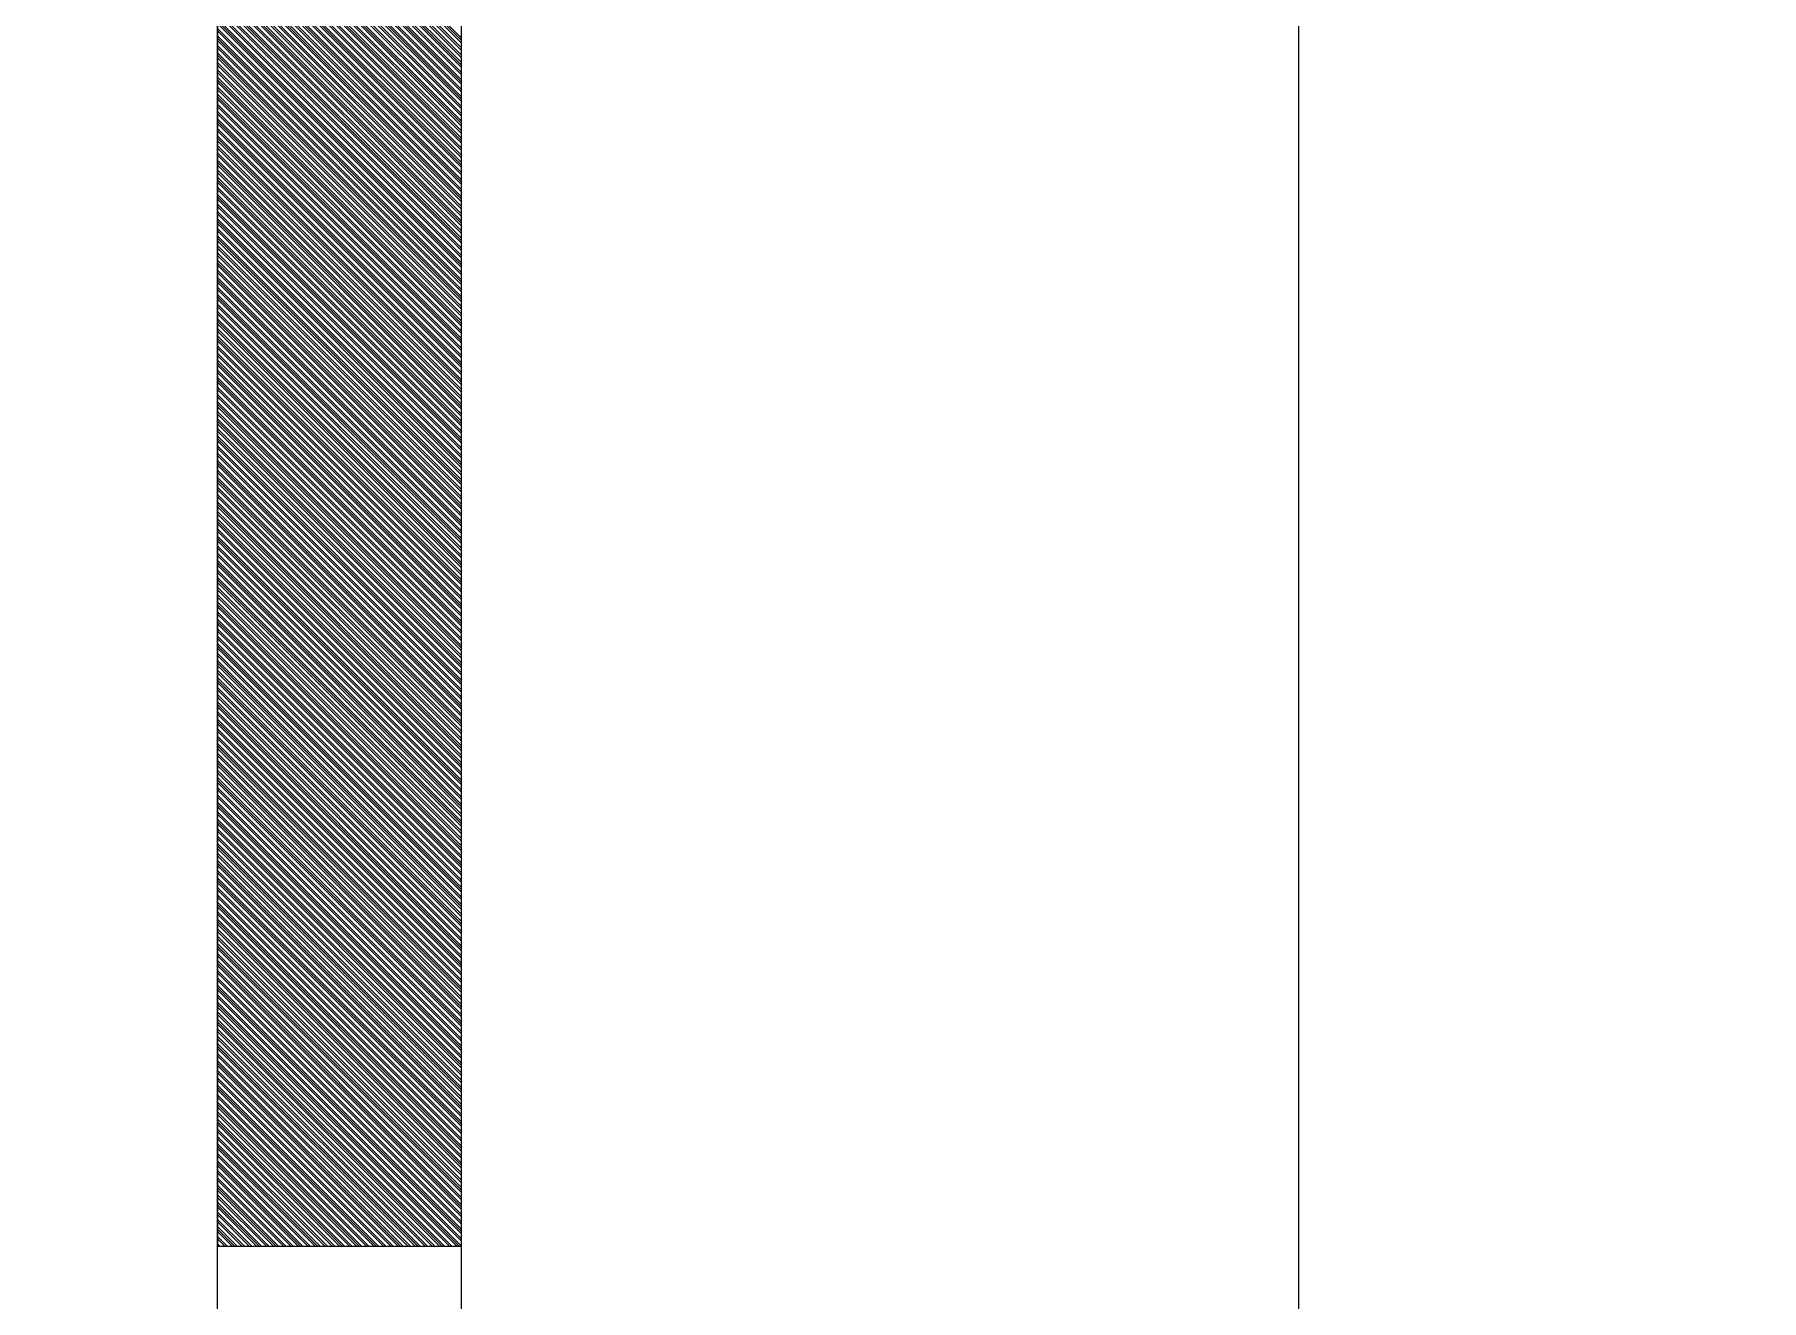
# Model space of a CAD drawing. Extents: x 731854 to 732444, y 4380981 to 4382008.
# Drawn here: x 732092.92 to 732099.99, y 4381930.79 to 4381935.97 of the extents above; entities that cross this region are included whole.
import ezdxf

# ---------------------------------------------------------------- set-up
doc = ezdxf.new("R2010")
doc.units = 0
doc.layers.get('0').update_dxf_attribs({"linetype": 'CONTINUOUS'})

msp = doc.modelspace()

# ---------------------------------------------------------------- linework, layer by layer
at = {"color": 0, "linetype": 'CONTINUOUS'}
for p, q in [((732093.67, 4381881.01), (732093.67, 4381981.01)), ((732093.67, 4381881.01), (732093.67, 4381981.01)), ((732094.67, 4381881.01), (732094.67, 4381981.01)), ((732094.67, 4381881.01), (732094.67, 4381981.01)), ((732094.67, 4381935.96), (732093.67, 4381936.96)), ((732094.67, 4381935.96), (732093.67, 4381936.96)), ((732094.67, 4381935.95), (732093.67, 4381936.95)), ((732094.67, 4381935.95), (732093.67, 4381936.95)), ((732094.67, 4381935.94), (732093.67, 4381936.94)), ((732094.67, 4381935.94), (732093.67, 4381936.94)), ((732094.67, 4381935.92), (732093.67, 4381936.92)), ((732094.67, 4381935.92), (732093.67, 4381936.92)), ((732094.67, 4381935.91), (732093.67, 4381936.91)), ((732094.67, 4381935.91), (732093.67, 4381936.91)), ((732094.67, 4381935.89), (732093.67, 4381936.89)), ((732094.67, 4381935.89), (732093.67, 4381936.89)), ((732094.67, 4381935.88), (732093.67, 4381936.88)), ((732094.67, 4381935.88), (732093.67, 4381936.88)), ((732094.67, 4381935.86), (732093.67, 4381936.86)), ((732094.67, 4381935.86), (732093.67, 4381936.86)), ((732094.67, 4381935.85), (732093.67, 4381936.85)), ((732094.67, 4381935.85), (732093.67, 4381936.85)), ((732094.67, 4381935.84), (732093.67, 4381936.84)), ((732094.67, 4381935.84), (732093.67, 4381936.84)), ((732094.67, 4381935.82), (732093.67, 4381936.82)), ((732094.67, 4381935.82), (732093.67, 4381936.82)), ((732094.67, 4381935.81), (732093.67, 4381936.81)), ((732094.67, 4381935.81), (732093.67, 4381936.81)), ((732094.67, 4381935.79), (732093.67, 4381936.79)), ((732094.67, 4381935.79), (732093.67, 4381936.79)), ((732094.67, 4381935.78), (732093.67, 4381936.78)), ((732094.67, 4381935.78), (732093.67, 4381936.78)), ((732094.67, 4381935.77), (732093.67, 4381936.77)), ((732094.67, 4381935.77), (732093.67, 4381936.77)), ((732094.67, 4381935.75), (732093.67, 4381936.75)), ((732094.67, 4381935.75), (732093.67, 4381936.75)), ((732094.67, 4381935.74), (732093.67, 4381936.74)), ((732094.67, 4381935.74), (732093.67, 4381936.74)), ((732094.67, 4381935.72), (732093.67, 4381936.72)), ((732094.67, 4381935.72), (732093.67, 4381936.72)), ((732094.67, 4381935.71), (732093.67, 4381936.71)), ((732094.67, 4381935.71), (732093.67, 4381936.71)), ((732094.67, 4381935.7), (732093.67, 4381936.7)), ((732094.67, 4381935.7), (732093.67, 4381936.7)), ((732094.67, 4381935.68), (732093.67, 4381936.68)), ((732094.67, 4381935.68), (732093.67, 4381936.68)), ((732094.67, 4381935.67), (732093.67, 4381936.67)), ((732094.67, 4381935.67), (732093.67, 4381936.67)), ((732094.67, 4381935.65), (732093.67, 4381936.65)), ((732094.67, 4381935.65), (732093.67, 4381936.65)), ((732094.67, 4381935.64), (732093.67, 4381936.64)), ((732094.67, 4381935.64), (732093.67, 4381936.64)), ((732094.67, 4381935.62), (732093.67, 4381936.62)), ((732094.67, 4381935.62), (732093.67, 4381936.62)), ((732094.67, 4381935.61), (732093.67, 4381936.61)), ((732094.67, 4381935.61), (732093.67, 4381936.61)), ((732094.67, 4381935.6), (732093.67, 4381936.6)), ((732094.67, 4381935.6), (732093.67, 4381936.6)), ((732094.67, 4381935.58), (732093.67, 4381936.58)), ((732094.67, 4381935.58), (732093.67, 4381936.58)), ((732094.67, 4381935.57), (732093.67, 4381936.57)), ((732094.67, 4381935.57), (732093.67, 4381936.57)), ((732094.67, 4381935.55), (732093.67, 4381936.55)), ((732094.67, 4381935.55), (732093.67, 4381936.55)), ((732094.67, 4381935.54), (732093.67, 4381936.54)), ((732094.67, 4381935.54), (732093.67, 4381936.54)), ((732094.67, 4381935.53), (732093.67, 4381936.53)), ((732094.67, 4381935.53), (732093.67, 4381936.53)), ((732094.67, 4381935.51), (732093.67, 4381936.51)), ((732094.67, 4381935.51), (732093.67, 4381936.51)), ((732094.67, 4381935.5), (732093.67, 4381936.5)), ((732094.67, 4381935.5), (732093.67, 4381936.5)), ((732094.67, 4381935.48), (732093.67, 4381936.48)), ((732094.67, 4381935.48), (732093.67, 4381936.48)), ((732094.67, 4381935.47), (732093.67, 4381936.47)), ((732094.67, 4381935.47), (732093.67, 4381936.47)), ((732094.67, 4381935.45), (732093.67, 4381936.45)), ((732094.67, 4381935.45), (732093.67, 4381936.45)), ((732094.67, 4381935.44), (732093.67, 4381936.44)), ((732094.67, 4381935.44), (732093.67, 4381936.44)), ((732094.67, 4381935.43), (732093.67, 4381936.43)), ((732094.67, 4381935.43), (732093.67, 4381936.43)), ((732094.67, 4381935.41), (732093.67, 4381936.41)), ((732094.67, 4381935.41), (732093.67, 4381936.41)), ((732094.67, 4381935.4), (732093.67, 4381936.4)), ((732094.67, 4381935.4), (732093.67, 4381936.4)), ((732094.67, 4381935.38), (732093.67, 4381936.38)), ((732094.67, 4381935.38), (732093.67, 4381936.38)), ((732094.67, 4381935.37), (732093.67, 4381936.37)), ((732094.67, 4381935.37), (732093.67, 4381936.37)), ((732094.67, 4381935.36), (732093.67, 4381936.36)), ((732094.67, 4381935.36), (732093.67, 4381936.36)), ((732094.67, 4381935.34), (732093.67, 4381936.34)), ((732094.67, 4381935.34), (732093.67, 4381936.34)), ((732094.67, 4381935.33), (732093.67, 4381936.33)), ((732094.67, 4381935.33), (732093.67, 4381936.33)), ((732094.67, 4381935.31), (732093.67, 4381936.31)), ((732094.67, 4381935.31), (732093.67, 4381936.31)), ((732094.67, 4381935.3), (732093.67, 4381936.3)), ((732094.67, 4381935.3), (732093.67, 4381936.3)), ((732094.67, 4381935.29), (732093.67, 4381936.29)), ((732094.67, 4381935.29), (732093.67, 4381936.29)), ((732094.67, 4381935.27), (732093.67, 4381936.27)), ((732094.67, 4381935.27), (732093.67, 4381936.27)), ((732094.67, 4381935.26), (732093.67, 4381936.26)), ((732094.67, 4381935.26), (732093.67, 4381936.26)), ((732094.67, 4381935.24), (732093.67, 4381936.24)), ((732094.67, 4381935.24), (732093.67, 4381936.24)), ((732094.67, 4381935.23), (732093.67, 4381936.23)), ((732094.67, 4381935.23), (732093.67, 4381936.23)), ((732094.67, 4381935.21), (732093.67, 4381936.21)), ((732094.67, 4381935.21), (732093.67, 4381936.21)), ((732094.67, 4381935.2), (732093.67, 4381936.2)), ((732094.67, 4381935.2), (732093.67, 4381936.2)), ((732094.67, 4381935.19), (732093.67, 4381936.19)), ((732094.67, 4381935.19), (732093.67, 4381936.19)), ((732094.67, 4381935.17), (732093.67, 4381936.17)), ((732094.67, 4381935.17), (732093.67, 4381936.17)), ((732094.67, 4381935.16), (732093.67, 4381936.16)), ((732094.67, 4381935.16), (732093.67, 4381936.16)), ((732094.67, 4381935.14), (732093.67, 4381936.14)), ((732094.67, 4381935.14), (732093.67, 4381936.14)), ((732094.67, 4381935.13), (732093.67, 4381936.13)), ((732094.67, 4381935.13), (732093.67, 4381936.13)), ((732094.67, 4381935.12), (732093.67, 4381936.12)), ((732094.67, 4381935.12), (732093.67, 4381936.12)), ((732094.67, 4381935.1), (732093.67, 4381936.1)), ((732094.67, 4381935.1), (732093.67, 4381936.1)), ((732094.67, 4381935.09), (732093.67, 4381936.09)), ((732094.67, 4381935.09), (732093.67, 4381936.09)), ((732094.67, 4381935.07), (732093.67, 4381936.07)), ((732094.67, 4381935.07), (732093.67, 4381936.07)), ((732094.67, 4381935.06), (732093.67, 4381936.06)), ((732094.67, 4381935.06), (732093.67, 4381936.06)), ((732094.67, 4381935.04), (732093.67, 4381936.04)), ((732094.67, 4381935.04), (732093.67, 4381936.04)), ((732094.67, 4381935.03), (732093.67, 4381936.03)), ((732094.67, 4381935.03), (732093.67, 4381936.03)), ((732094.67, 4381935.02), (732093.67, 4381936.02)), ((732094.67, 4381935.02), (732093.67, 4381936.02)), ((732094.67, 4381935), (732093.67, 4381936)), ((732094.67, 4381935), (732093.67, 4381936)), ((732094.67, 4381934.99), (732093.67, 4381935.99)), ((732094.67, 4381934.99), (732093.67, 4381935.99)), ((732094.67, 4381934.97), (732093.67, 4381935.97)), ((732094.67, 4381934.97), (732093.67, 4381935.97)), ((732094.67, 4381934.96), (732093.67, 4381935.96)), ((732094.67, 4381934.96), (732093.67, 4381935.96)), ((732094.67, 4381934.95), (732093.67, 4381935.95)), ((732094.67, 4381934.95), (732093.67, 4381935.95)), ((732094.67, 4381934.93), (732093.67, 4381935.93)), ((732094.67, 4381934.93), (732093.67, 4381935.93)), ((732094.67, 4381934.92), (732093.67, 4381935.92)), ((732094.67, 4381934.92), (732093.67, 4381935.92)), ((732094.67, 4381934.9), (732093.67, 4381935.9)), ((732094.67, 4381934.9), (732093.67, 4381935.9)), ((732094.67, 4381934.89), (732093.67, 4381935.89)), ((732094.67, 4381934.89), (732093.67, 4381935.89)), ((732094.67, 4381934.88), (732093.67, 4381935.88)), ((732094.67, 4381934.88), (732093.67, 4381935.88)), ((732094.67, 4381934.86), (732093.67, 4381935.86)), ((732094.67, 4381934.86), (732093.67, 4381935.86)), ((732094.67, 4381934.85), (732093.67, 4381935.85)), ((732094.67, 4381934.85), (732093.67, 4381935.85)), ((732094.67, 4381934.83), (732093.67, 4381935.83)), ((732094.67, 4381934.83), (732093.67, 4381935.83)), ((732094.67, 4381934.82), (732093.67, 4381935.82)), ((732094.67, 4381934.82), (732093.67, 4381935.82)), ((732094.67, 4381934.8), (732093.67, 4381935.8)), ((732094.67, 4381934.8), (732093.67, 4381935.8)), ((732094.67, 4381934.79), (732093.67, 4381935.79)), ((732094.67, 4381934.79), (732093.67, 4381935.79)), ((732094.67, 4381934.78), (732093.67, 4381935.78)), ((732094.67, 4381934.78), (732093.67, 4381935.78)), ((732094.67, 4381934.76), (732093.67, 4381935.76)), ((732094.67, 4381934.76), (732093.67, 4381935.76)), ((732094.67, 4381934.75), (732093.67, 4381935.75)), ((732094.67, 4381934.75), (732093.67, 4381935.75)), ((732094.67, 4381934.73), (732093.67, 4381935.73)), ((732094.67, 4381934.73), (732093.67, 4381935.73)), ((732094.67, 4381934.72), (732093.67, 4381935.72)), ((732094.67, 4381934.72), (732093.67, 4381935.72)), ((732094.67, 4381934.71), (732093.67, 4381935.71)), ((732094.67, 4381934.71), (732093.67, 4381935.71)), ((732094.67, 4381934.69), (732093.67, 4381935.69)), ((732094.67, 4381934.69), (732093.67, 4381935.69)), ((732094.67, 4381934.68), (732093.67, 4381935.68)), ((732094.67, 4381934.68), (732093.67, 4381935.68)), ((732094.67, 4381934.66), (732093.67, 4381935.66)), ((732094.67, 4381934.66), (732093.67, 4381935.66)), ((732094.67, 4381934.65), (732093.67, 4381935.65)), ((732094.67, 4381934.65), (732093.67, 4381935.65)), ((732094.67, 4381934.63), (732093.67, 4381935.63)), ((732094.67, 4381934.63), (732093.67, 4381935.63)), ((732094.67, 4381934.62), (732093.67, 4381935.62)), ((732094.67, 4381934.62), (732093.67, 4381935.62)), ((732094.67, 4381934.61), (732093.67, 4381935.61)), ((732094.67, 4381934.61), (732093.67, 4381935.61)), ((732094.67, 4381934.59), (732093.67, 4381935.59)), ((732094.67, 4381934.59), (732093.67, 4381935.59)), ((732094.67, 4381934.58), (732093.67, 4381935.58)), ((732094.67, 4381934.58), (732093.67, 4381935.58)), ((732094.67, 4381934.56), (732093.67, 4381935.56)), ((732094.67, 4381934.56), (732093.67, 4381935.56)), ((732094.67, 4381934.55), (732093.67, 4381935.55)), ((732094.67, 4381934.55), (732093.67, 4381935.55)), ((732094.67, 4381934.54), (732093.67, 4381935.54)), ((732094.67, 4381934.54), (732093.67, 4381935.54)), ((732094.67, 4381934.52), (732093.67, 4381935.52)), ((732094.67, 4381934.52), (732093.67, 4381935.52)), ((732094.67, 4381934.51), (732093.67, 4381935.51)), ((732094.67, 4381934.51), (732093.67, 4381935.51)), ((732094.67, 4381934.49), (732093.67, 4381935.49)), ((732094.67, 4381934.49), (732093.67, 4381935.49)), ((732094.67, 4381934.48), (732093.67, 4381935.48)), ((732094.67, 4381934.48), (732093.67, 4381935.48)), ((732094.67, 4381934.46), (732093.67, 4381935.46)), ((732094.67, 4381934.46), (732093.67, 4381935.46)), ((732094.67, 4381934.45), (732093.67, 4381935.45)), ((732094.67, 4381934.45), (732093.67, 4381935.45)), ((732094.67, 4381934.44), (732093.67, 4381935.44)), ((732094.67, 4381934.44), (732093.67, 4381935.44)), ((732094.67, 4381934.42), (732093.67, 4381935.42)), ((732094.67, 4381934.42), (732093.67, 4381935.42)), ((732094.67, 4381934.41), (732093.67, 4381935.41)), ((732094.67, 4381934.41), (732093.67, 4381935.41)), ((732094.67, 4381934.39), (732093.67, 4381935.39)), ((732094.67, 4381934.39), (732093.67, 4381935.39)), ((732094.67, 4381934.38), (732093.67, 4381935.38)), ((732094.67, 4381934.38), (732093.67, 4381935.38)), ((732094.67, 4381934.37), (732093.67, 4381935.37)), ((732094.67, 4381934.37), (732093.67, 4381935.37)), ((732094.67, 4381934.35), (732093.67, 4381935.35)), ((732094.67, 4381934.35), (732093.67, 4381935.35)), ((732094.67, 4381934.34), (732093.67, 4381935.34)), ((732094.67, 4381934.34), (732093.67, 4381935.34)), ((732094.67, 4381934.32), (732093.67, 4381935.32)), ((732094.67, 4381934.32), (732093.67, 4381935.32)), ((732094.67, 4381934.31), (732093.67, 4381935.31)), ((732094.67, 4381934.31), (732093.67, 4381935.31)), ((732094.67, 4381934.3), (732093.67, 4381935.3)), ((732094.67, 4381934.3), (732093.67, 4381935.3)), ((732094.67, 4381934.28), (732093.67, 4381935.28)), ((732094.67, 4381934.28), (732093.67, 4381935.28)), ((732094.67, 4381934.27), (732093.67, 4381935.27)), ((732094.67, 4381934.27), (732093.67, 4381935.27)), ((732094.67, 4381934.25), (732093.67, 4381935.25)), ((732094.67, 4381934.25), (732093.67, 4381935.25)), ((732094.67, 4381934.24), (732093.67, 4381935.24)), ((732094.67, 4381934.24), (732093.67, 4381935.24)), ((732094.67, 4381934.22), (732093.67, 4381935.22)), ((732094.67, 4381934.22), (732093.67, 4381935.22)), ((732094.67, 4381934.21), (732093.67, 4381935.21)), ((732094.67, 4381934.21), (732093.67, 4381935.21)), ((732094.67, 4381934.2), (732093.67, 4381935.2)), ((732094.67, 4381934.2), (732093.67, 4381935.2)), ((732094.67, 4381934.18), (732093.67, 4381935.18)), ((732094.67, 4381934.18), (732093.67, 4381935.18)), ((732094.67, 4381934.17), (732093.67, 4381935.17)), ((732094.67, 4381934.17), (732093.67, 4381935.17)), ((732094.67, 4381934.15), (732093.67, 4381935.15)), ((732094.67, 4381934.15), (732093.67, 4381935.15)), ((732094.67, 4381934.14), (732093.67, 4381935.14)), ((732094.67, 4381934.14), (732093.67, 4381935.14)), ((732094.67, 4381934.13), (732093.67, 4381935.13)), ((732094.67, 4381934.13), (732093.67, 4381935.13)), ((732094.67, 4381934.11), (732093.67, 4381935.11)), ((732094.67, 4381934.11), (732093.67, 4381935.11)), ((732094.67, 4381934.1), (732093.67, 4381935.1)), ((732094.67, 4381934.1), (732093.67, 4381935.1)), ((732094.67, 4381934.08), (732093.67, 4381935.08)), ((732094.67, 4381934.08), (732093.67, 4381935.08)), ((732094.67, 4381934.07), (732093.67, 4381935.07)), ((732094.67, 4381934.07), (732093.67, 4381935.07)), ((732094.67, 4381934.05), (732093.67, 4381935.05)), ((732094.67, 4381934.05), (732093.67, 4381935.05)), ((732094.67, 4381934.04), (732093.67, 4381935.04)), ((732094.67, 4381934.04), (732093.67, 4381935.04)), ((732094.67, 4381934.03), (732093.67, 4381935.03)), ((732094.67, 4381934.03), (732093.67, 4381935.03)), ((732094.67, 4381934.01), (732093.67, 4381935.01)), ((732094.67, 4381934.01), (732093.67, 4381935.01)), ((732094.67, 4381934), (732093.67, 4381935)), ((732094.67, 4381934), (732093.67, 4381935)), ((732094.67, 4381933.98), (732093.67, 4381934.98)), ((732094.67, 4381933.98), (732093.67, 4381934.98)), ((732094.67, 4381933.97), (732093.67, 4381934.97)), ((732094.67, 4381933.97), (732093.67, 4381934.97)), ((732094.67, 4381933.96), (732093.67, 4381934.96)), ((732094.67, 4381933.96), (732093.67, 4381934.96)), ((732094.67, 4381933.94), (732093.67, 4381934.94)), ((732094.67, 4381933.94), (732093.67, 4381934.94)), ((732094.67, 4381933.93), (732093.67, 4381934.93)), ((732094.67, 4381933.93), (732093.67, 4381934.93)), ((732094.67, 4381933.91), (732093.67, 4381934.91)), ((732094.67, 4381933.91), (732093.67, 4381934.91)), ((732094.67, 4381933.9), (732093.67, 4381934.9)), ((732094.67, 4381933.9), (732093.67, 4381934.9)), ((732094.67, 4381933.89), (732093.67, 4381934.89)), ((732094.67, 4381933.89), (732093.67, 4381934.89)), ((732094.67, 4381933.87), (732093.67, 4381934.87)), ((732094.67, 4381933.87), (732093.67, 4381934.87)), ((732094.67, 4381933.86), (732093.67, 4381934.86)), ((732094.67, 4381933.86), (732093.67, 4381934.86)), ((732094.67, 4381933.84), (732093.67, 4381934.84)), ((732094.67, 4381933.84), (732093.67, 4381934.84)), ((732094.67, 4381933.83), (732093.67, 4381934.83)), ((732094.67, 4381933.83), (732093.67, 4381934.83)), ((732094.67, 4381933.81), (732093.67, 4381934.81)), ((732094.67, 4381933.81), (732093.67, 4381934.81)), ((732094.67, 4381933.8), (732093.67, 4381934.8)), ((732094.67, 4381933.8), (732093.67, 4381934.8)), ((732094.67, 4381933.79), (732093.67, 4381934.79)), ((732094.67, 4381933.79), (732093.67, 4381934.79)), ((732094.67, 4381933.77), (732093.67, 4381934.77)), ((732094.67, 4381933.77), (732093.67, 4381934.77)), ((732094.67, 4381933.76), (732093.67, 4381934.76)), ((732094.67, 4381933.76), (732093.67, 4381934.76)), ((732094.67, 4381933.74), (732093.67, 4381934.74)), ((732094.67, 4381933.74), (732093.67, 4381934.74)), ((732094.67, 4381933.73), (732093.67, 4381934.73)), ((732094.67, 4381933.73), (732093.67, 4381934.73)), ((732094.67, 4381933.72), (732093.67, 4381934.72)), ((732094.67, 4381933.72), (732093.67, 4381934.72)), ((732094.67, 4381933.7), (732093.67, 4381934.7)), ((732094.67, 4381933.7), (732093.67, 4381934.7)), ((732094.67, 4381933.69), (732093.67, 4381934.69)), ((732094.67, 4381933.69), (732093.67, 4381934.69)), ((732094.67, 4381933.67), (732093.67, 4381934.67)), ((732094.67, 4381933.67), (732093.67, 4381934.67)), ((732094.67, 4381933.66), (732093.67, 4381934.66)), ((732094.67, 4381933.66), (732093.67, 4381934.66)), ((732094.67, 4381933.64), (732093.67, 4381934.64)), ((732094.67, 4381933.64), (732093.67, 4381934.64)), ((732094.67, 4381933.63), (732093.67, 4381934.63)), ((732094.67, 4381933.63), (732093.67, 4381934.63)), ((732094.67, 4381933.62), (732093.67, 4381934.62)), ((732094.67, 4381933.62), (732093.67, 4381934.62)), ((732094.67, 4381933.6), (732093.67, 4381934.6)), ((732094.67, 4381933.6), (732093.67, 4381934.6)), ((732094.67, 4381933.59), (732093.67, 4381934.59)), ((732094.67, 4381933.59), (732093.67, 4381934.59)), ((732094.67, 4381933.57), (732093.67, 4381934.57)), ((732094.67, 4381933.57), (732093.67, 4381934.57)), ((732094.67, 4381933.56), (732093.67, 4381934.56)), ((732094.67, 4381933.56), (732093.67, 4381934.56)), ((732094.67, 4381933.55), (732093.67, 4381934.55)), ((732094.67, 4381933.55), (732093.67, 4381934.55)), ((732094.67, 4381933.53), (732093.67, 4381934.53)), ((732094.67, 4381933.53), (732093.67, 4381934.53)), ((732094.67, 4381933.52), (732093.67, 4381934.52)), ((732094.67, 4381933.52), (732093.67, 4381934.52)), ((732094.67, 4381933.5), (732093.67, 4381934.5)), ((732094.67, 4381933.5), (732093.67, 4381934.5)), ((732094.67, 4381933.49), (732093.67, 4381934.49)), ((732094.67, 4381933.49), (732093.67, 4381934.49)), ((732094.67, 4381933.47), (732093.67, 4381934.47)), ((732094.67, 4381933.47), (732093.67, 4381934.47)), ((732094.67, 4381933.46), (732093.67, 4381934.46)), ((732094.67, 4381933.46), (732093.67, 4381934.46)), ((732094.67, 4381933.45), (732093.67, 4381934.45)), ((732094.67, 4381933.45), (732093.67, 4381934.45)), ((732094.67, 4381933.43), (732093.67, 4381934.43)), ((732094.67, 4381933.43), (732093.67, 4381934.43)), ((732094.67, 4381933.42), (732093.67, 4381934.42)), ((732094.67, 4381933.42), (732093.67, 4381934.42)), ((732094.67, 4381933.4), (732093.67, 4381934.4)), ((732094.67, 4381933.4), (732093.67, 4381934.4)), ((732094.67, 4381933.39), (732093.67, 4381934.39)), ((732094.67, 4381933.39), (732093.67, 4381934.39)), ((732094.67, 4381933.38), (732093.67, 4381934.38)), ((732094.67, 4381933.38), (732093.67, 4381934.38)), ((732094.67, 4381933.36), (732093.67, 4381934.36)), ((732094.67, 4381933.36), (732093.67, 4381934.36)), ((732094.67, 4381933.35), (732093.67, 4381934.35)), ((732094.67, 4381933.35), (732093.67, 4381934.35)), ((732094.67, 4381933.33), (732093.67, 4381934.33)), ((732094.67, 4381933.33), (732093.67, 4381934.33)), ((732094.67, 4381933.32), (732093.67, 4381934.32)), ((732094.67, 4381933.32), (732093.67, 4381934.32)), ((732094.67, 4381933.31), (732093.67, 4381934.31)), ((732094.67, 4381933.31), (732093.67, 4381934.31)), ((732094.67, 4381933.29), (732093.67, 4381934.29)), ((732094.67, 4381933.29), (732093.67, 4381934.29)), ((732094.67, 4381933.28), (732093.67, 4381934.28)), ((732094.67, 4381933.28), (732093.67, 4381934.28)), ((732094.67, 4381933.26), (732093.67, 4381934.26)), ((732094.67, 4381933.26), (732093.67, 4381934.26)), ((732094.67, 4381933.25), (732093.67, 4381934.25)), ((732094.67, 4381933.25), (732093.67, 4381934.25)), ((732094.67, 4381933.23), (732093.67, 4381934.23)), ((732094.67, 4381933.23), (732093.67, 4381934.23)), ((732094.67, 4381933.22), (732093.67, 4381934.22)), ((732094.67, 4381933.22), (732093.67, 4381934.22)), ((732094.67, 4381933.21), (732093.67, 4381934.21)), ((732094.67, 4381933.21), (732093.67, 4381934.21)), ((732094.67, 4381933.19), (732093.67, 4381934.19)), ((732094.67, 4381933.19), (732093.67, 4381934.19)), ((732094.67, 4381933.18), (732093.67, 4381934.18)), ((732094.67, 4381933.18), (732093.67, 4381934.18)), ((732094.67, 4381933.16), (732093.67, 4381934.16)), ((732094.67, 4381933.16), (732093.67, 4381934.16)), ((732094.67, 4381933.15), (732093.67, 4381934.15)), ((732094.67, 4381933.15), (732093.67, 4381934.15)), ((732094.67, 4381933.14), (732093.67, 4381934.14)), ((732094.67, 4381933.14), (732093.67, 4381934.14)), ((732094.67, 4381933.12), (732093.67, 4381934.12)), ((732094.67, 4381933.12), (732093.67, 4381934.12)), ((732094.67, 4381933.11), (732093.67, 4381934.11)), ((732094.67, 4381933.11), (732093.67, 4381934.11)), ((732094.67, 4381933.09), (732093.67, 4381934.09)), ((732094.67, 4381933.09), (732093.67, 4381934.09)), ((732094.67, 4381933.08), (732093.67, 4381934.08)), ((732094.67, 4381933.08), (732093.67, 4381934.08)), ((732094.67, 4381933.06), (732093.67, 4381934.06)), ((732094.67, 4381933.06), (732093.67, 4381934.06)), ((732094.67, 4381933.05), (732093.67, 4381934.05)), ((732094.67, 4381933.05), (732093.67, 4381934.05)), ((732094.67, 4381933.04), (732093.67, 4381934.04)), ((732094.67, 4381933.04), (732093.67, 4381934.04)), ((732094.67, 4381933.02), (732093.67, 4381934.02)), ((732094.67, 4381933.02), (732093.67, 4381934.02)), ((732094.67, 4381933.01), (732093.67, 4381934.01)), ((732094.67, 4381933.01), (732093.67, 4381934.01)), ((732094.67, 4381932.99), (732093.67, 4381933.99)), ((732094.67, 4381932.99), (732093.67, 4381933.99)), ((732094.67, 4381932.98), (732093.67, 4381933.98)), ((732094.67, 4381932.98), (732093.67, 4381933.98)), ((732094.67, 4381932.97), (732093.67, 4381933.97)), ((732094.67, 4381932.97), (732093.67, 4381933.97)), ((732094.67, 4381932.95), (732093.67, 4381933.95)), ((732094.67, 4381932.95), (732093.67, 4381933.95)), ((732094.67, 4381932.94), (732093.67, 4381933.94)), ((732094.67, 4381932.94), (732093.67, 4381933.94)), ((732094.67, 4381932.92), (732093.67, 4381933.92)), ((732094.67, 4381932.92), (732093.67, 4381933.92)), ((732094.67, 4381932.91), (732093.67, 4381933.91)), ((732094.67, 4381932.91), (732093.67, 4381933.91)), ((732094.67, 4381932.9), (732093.67, 4381933.9)), ((732094.67, 4381932.9), (732093.67, 4381933.9)), ((732094.67, 4381932.88), (732093.67, 4381933.88)), ((732094.67, 4381932.88), (732093.67, 4381933.88)), ((732094.67, 4381932.87), (732093.67, 4381933.87)), ((732094.67, 4381932.87), (732093.67, 4381933.87)), ((732094.67, 4381932.85), (732093.67, 4381933.85)), ((732094.67, 4381932.85), (732093.67, 4381933.85)), ((732094.67, 4381932.84), (732093.67, 4381933.84)), ((732094.67, 4381932.84), (732093.67, 4381933.84)), ((732094.67, 4381932.82), (732093.67, 4381933.82)), ((732094.67, 4381932.82), (732093.67, 4381933.82)), ((732094.67, 4381932.81), (732093.67, 4381933.81)), ((732094.67, 4381932.81), (732093.67, 4381933.81)), ((732094.67, 4381932.8), (732093.67, 4381933.8)), ((732094.67, 4381932.8), (732093.67, 4381933.8)), ((732094.67, 4381932.78), (732093.67, 4381933.78)), ((732094.67, 4381932.78), (732093.67, 4381933.78)), ((732094.67, 4381932.77), (732093.67, 4381933.77)), ((732094.67, 4381932.77), (732093.67, 4381933.77)), ((732094.67, 4381932.75), (732093.67, 4381933.75)), ((732094.67, 4381932.75), (732093.67, 4381933.75)), ((732094.67, 4381932.74), (732093.67, 4381933.74)), ((732094.67, 4381932.74), (732093.67, 4381933.74)), ((732094.67, 4381932.73), (732093.67, 4381933.73)), ((732094.67, 4381932.73), (732093.67, 4381933.73)), ((732094.67, 4381932.71), (732093.67, 4381933.71)), ((732094.67, 4381932.71), (732093.67, 4381933.71)), ((732094.67, 4381932.7), (732093.67, 4381933.7)), ((732094.67, 4381932.7), (732093.67, 4381933.7)), ((732094.67, 4381932.68), (732093.67, 4381933.68)), ((732094.67, 4381932.68), (732093.67, 4381933.68)), ((732094.67, 4381932.67), (732093.67, 4381933.67)), ((732094.67, 4381932.67), (732093.67, 4381933.67)), ((732094.67, 4381932.65), (732093.67, 4381933.65)), ((732094.67, 4381932.65), (732093.67, 4381933.65)), ((732094.67, 4381932.64), (732093.67, 4381933.64)), ((732094.67, 4381932.64), (732093.67, 4381933.64)), ((732094.67, 4381932.63), (732093.67, 4381933.63)), ((732094.67, 4381932.63), (732093.67, 4381933.63)), ((732094.67, 4381932.61), (732093.67, 4381933.61)), ((732094.67, 4381932.61), (732093.67, 4381933.61)), ((732094.67, 4381932.6), (732093.67, 4381933.6)), ((732094.67, 4381932.6), (732093.67, 4381933.6)), ((732094.67, 4381932.58), (732093.67, 4381933.58)), ((732094.67, 4381932.58), (732093.67, 4381933.58)), ((732094.67, 4381932.57), (732093.67, 4381933.57)), ((732094.67, 4381932.57), (732093.67, 4381933.57)), ((732094.67, 4381932.56), (732093.67, 4381933.56)), ((732094.67, 4381932.56), (732093.67, 4381933.56)), ((732094.67, 4381932.54), (732093.67, 4381933.54)), ((732094.67, 4381932.54), (732093.67, 4381933.54)), ((732094.67, 4381932.53), (732093.67, 4381933.53)), ((732094.67, 4381932.53), (732093.67, 4381933.53)), ((732094.67, 4381932.51), (732093.67, 4381933.51)), ((732094.67, 4381932.51), (732093.67, 4381933.51)), ((732094.67, 4381932.5), (732093.67, 4381933.5)), ((732094.67, 4381932.5), (732093.67, 4381933.5)), ((732094.67, 4381932.48), (732093.67, 4381933.48)), ((732094.67, 4381932.48), (732093.67, 4381933.48)), ((732094.67, 4381932.47), (732093.67, 4381933.47)), ((732094.67, 4381932.47), (732093.67, 4381933.47)), ((732094.67, 4381932.46), (732093.67, 4381933.46)), ((732094.67, 4381932.46), (732093.67, 4381933.46)), ((732094.67, 4381932.44), (732093.67, 4381933.44)), ((732094.67, 4381932.44), (732093.67, 4381933.44)), ((732094.67, 4381932.43), (732093.67, 4381933.43)), ((732094.67, 4381932.43), (732093.67, 4381933.43)), ((732094.67, 4381932.41), (732093.67, 4381933.41)), ((732094.67, 4381932.41), (732093.67, 4381933.41)), ((732094.67, 4381932.4), (732093.67, 4381933.4)), ((732094.67, 4381932.4), (732093.67, 4381933.4)), ((732094.67, 4381932.39), (732093.67, 4381933.39)), ((732094.67, 4381932.39), (732093.67, 4381933.39)), ((732094.67, 4381932.37), (732093.67, 4381933.37)), ((732094.67, 4381932.37), (732093.67, 4381933.37)), ((732094.67, 4381932.36), (732093.67, 4381933.36)), ((732094.67, 4381932.36), (732093.67, 4381933.36)), ((732094.67, 4381932.34), (732093.67, 4381933.34)), ((732094.67, 4381932.34), (732093.67, 4381933.34)), ((732094.67, 4381932.33), (732093.67, 4381933.33)), ((732094.67, 4381932.33), (732093.67, 4381933.33)), ((732094.67, 4381932.32), (732093.67, 4381933.32)), ((732094.67, 4381932.32), (732093.67, 4381933.32)), ((732094.67, 4381932.3), (732093.67, 4381933.3)), ((732094.67, 4381932.3), (732093.67, 4381933.3)), ((732094.67, 4381932.29), (732093.67, 4381933.29)), ((732094.67, 4381932.29), (732093.67, 4381933.29)), ((732094.67, 4381932.27), (732093.67, 4381933.27)), ((732094.67, 4381932.27), (732093.67, 4381933.27)), ((732094.67, 4381932.26), (732093.67, 4381933.26)), ((732094.67, 4381932.26), (732093.67, 4381933.26)), ((732094.67, 4381932.24), (732093.67, 4381933.24)), ((732094.67, 4381932.24), (732093.67, 4381933.24)), ((732094.67, 4381932.23), (732093.67, 4381933.23)), ((732094.67, 4381932.23), (732093.67, 4381933.23)), ((732094.67, 4381932.22), (732093.67, 4381933.22)), ((732094.67, 4381932.22), (732093.67, 4381933.22)), ((732094.67, 4381932.2), (732093.67, 4381933.2)), ((732094.67, 4381932.2), (732093.67, 4381933.2)), ((732094.67, 4381932.19), (732093.67, 4381933.19)), ((732094.67, 4381932.19), (732093.67, 4381933.19)), ((732094.67, 4381932.17), (732093.67, 4381933.17)), ((732094.67, 4381932.17), (732093.67, 4381933.17)), ((732094.67, 4381932.16), (732093.67, 4381933.16)), ((732094.67, 4381932.16), (732093.67, 4381933.16)), ((732094.67, 4381932.15), (732093.67, 4381933.15)), ((732094.67, 4381932.15), (732093.67, 4381933.15)), ((732094.67, 4381932.13), (732093.67, 4381933.13)), ((732094.67, 4381932.13), (732093.67, 4381933.13)), ((732094.67, 4381932.12), (732093.67, 4381933.12)), ((732094.67, 4381932.12), (732093.67, 4381933.12)), ((732094.67, 4381932.1), (732093.67, 4381933.1)), ((732094.67, 4381932.1), (732093.67, 4381933.1)), ((732094.67, 4381932.09), (732093.67, 4381933.09)), ((732094.67, 4381932.09), (732093.67, 4381933.09)), ((732094.67, 4381932.07), (732093.67, 4381933.07)), ((732094.67, 4381932.07), (732093.67, 4381933.07)), ((732094.67, 4381932.06), (732093.67, 4381933.06)), ((732094.67, 4381932.06), (732093.67, 4381933.06)), ((732094.67, 4381932.05), (732093.67, 4381933.05)), ((732094.67, 4381932.05), (732093.67, 4381933.05)), ((732094.67, 4381932.03), (732093.67, 4381933.03)), ((732094.67, 4381932.03), (732093.67, 4381933.03)), ((732094.67, 4381932.02), (732093.67, 4381933.02)), ((732094.67, 4381932.02), (732093.67, 4381933.02)), ((732094.67, 4381932), (732093.67, 4381933)), ((732094.67, 4381932), (732093.67, 4381933)), ((732094.67, 4381931.99), (732093.67, 4381932.99)), ((732094.67, 4381931.99), (732093.67, 4381932.99)), ((732094.67, 4381931.98), (732093.67, 4381932.98)), ((732094.67, 4381931.98), (732093.67, 4381932.98)), ((732094.67, 4381931.96), (732093.67, 4381932.96)), ((732094.67, 4381931.96), (732093.67, 4381932.96)), ((732094.67, 4381931.95), (732093.67, 4381932.95)), ((732094.67, 4381931.95), (732093.67, 4381932.95)), ((732094.67, 4381931.93), (732093.67, 4381932.93)), ((732094.67, 4381931.93), (732093.67, 4381932.93)), ((732094.67, 4381931.92), (732093.67, 4381932.92)), ((732094.67, 4381931.92), (732093.67, 4381932.92)), ((732094.67, 4381931.91), (732093.67, 4381932.91)), ((732094.67, 4381931.91), (732093.67, 4381932.91)), ((732094.67, 4381931.89), (732093.67, 4381932.89)), ((732094.67, 4381931.89), (732093.67, 4381932.89)), ((732094.67, 4381931.88), (732093.67, 4381932.88)), ((732094.67, 4381931.88), (732093.67, 4381932.88)), ((732094.67, 4381931.86), (732093.67, 4381932.86)), ((732094.67, 4381931.86), (732093.67, 4381932.86)), ((732094.67, 4381931.85), (732093.67, 4381932.85)), ((732094.67, 4381931.85), (732093.67, 4381932.85)), ((732094.67, 4381931.83), (732093.67, 4381932.83)), ((732094.67, 4381931.83), (732093.67, 4381932.83)), ((732094.67, 4381931.82), (732093.67, 4381932.82)), ((732094.67, 4381931.82), (732093.67, 4381932.82)), ((732094.67, 4381931.81), (732093.67, 4381932.81)), ((732094.67, 4381931.81), (732093.67, 4381932.81)), ((732094.67, 4381931.79), (732093.67, 4381932.79)), ((732094.67, 4381931.79), (732093.67, 4381932.79)), ((732094.67, 4381931.78), (732093.67, 4381932.78)), ((732094.67, 4381931.78), (732093.67, 4381932.78)), ((732094.67, 4381931.76), (732093.67, 4381932.76)), ((732094.67, 4381931.76), (732093.67, 4381932.76)), ((732094.67, 4381931.75), (732093.67, 4381932.75)), ((732094.67, 4381931.75), (732093.67, 4381932.75)), ((732094.67, 4381931.74), (732093.67, 4381932.74)), ((732094.67, 4381931.74), (732093.67, 4381932.74)), ((732094.67, 4381931.72), (732093.67, 4381932.72)), ((732094.67, 4381931.72), (732093.67, 4381932.72)), ((732094.67, 4381931.71), (732093.67, 4381932.71)), ((732094.67, 4381931.71), (732093.67, 4381932.71)), ((732094.67, 4381931.69), (732093.67, 4381932.69)), ((732094.67, 4381931.69), (732093.67, 4381932.69)), ((732094.67, 4381931.68), (732093.67, 4381932.68)), ((732094.67, 4381931.68), (732093.67, 4381932.68)), ((732094.67, 4381931.66), (732093.67, 4381932.66)), ((732094.67, 4381931.66), (732093.67, 4381932.66)), ((732094.67, 4381931.65), (732093.67, 4381932.65)), ((732094.67, 4381931.65), (732093.67, 4381932.65)), ((732094.67, 4381931.64), (732093.67, 4381932.64)), ((732094.67, 4381931.64), (732093.67, 4381932.64)), ((732094.67, 4381931.62), (732093.67, 4381932.62)), ((732094.67, 4381931.62), (732093.67, 4381932.62)), ((732094.67, 4381931.61), (732093.67, 4381932.61)), ((732094.67, 4381931.61), (732093.67, 4381932.61)), ((732094.67, 4381931.59), (732093.67, 4381932.59)), ((732094.67, 4381931.59), (732093.67, 4381932.59)), ((732094.67, 4381931.58), (732093.67, 4381932.58)), ((732094.67, 4381931.58), (732093.67, 4381932.58)), ((732094.67, 4381931.57), (732093.67, 4381932.57)), ((732094.67, 4381931.57), (732093.67, 4381932.57)), ((732094.67, 4381931.55), (732093.67, 4381932.55)), ((732094.67, 4381931.55), (732093.67, 4381932.55)), ((732094.67, 4381931.54), (732093.67, 4381932.54)), ((732094.67, 4381931.54), (732093.67, 4381932.54)), ((732094.67, 4381931.52), (732093.67, 4381932.52)), ((732094.67, 4381931.52), (732093.67, 4381932.52)), ((732094.67, 4381931.51), (732093.67, 4381932.51)), ((732094.67, 4381931.51), (732093.67, 4381932.51)), ((732094.67, 4381931.5), (732093.67, 4381932.5)), ((732094.67, 4381931.5), (732093.67, 4381932.5)), ((732094.67, 4381931.48), (732093.67, 4381932.48)), ((732094.67, 4381931.48), (732093.67, 4381932.48)), ((732094.67, 4381931.47), (732093.67, 4381932.47)), ((732094.67, 4381931.47), (732093.67, 4381932.47)), ((732094.67, 4381931.45), (732093.67, 4381932.45)), ((732094.67, 4381931.45), (732093.67, 4381932.45)), ((732094.67, 4381931.44), (732093.67, 4381932.44)), ((732094.67, 4381931.44), (732093.67, 4381932.44)), ((732094.67, 4381931.42), (732093.67, 4381932.42)), ((732094.67, 4381931.42), (732093.67, 4381932.42)), ((732094.67, 4381931.41), (732093.67, 4381932.41)), ((732094.67, 4381931.41), (732093.67, 4381932.41)), ((732094.67, 4381931.4), (732093.67, 4381932.4)), ((732094.67, 4381931.4), (732093.67, 4381932.4)), ((732094.67, 4381931.38), (732093.67, 4381932.38)), ((732094.67, 4381931.38), (732093.67, 4381932.38)), ((732094.67, 4381931.37), (732093.67, 4381932.37)), ((732094.67, 4381931.37), (732093.67, 4381932.37)), ((732094.67, 4381931.35), (732093.67, 4381932.35)), ((732094.67, 4381931.35), (732093.67, 4381932.35)), ((732094.67, 4381931.34), (732093.67, 4381932.34)), ((732094.67, 4381931.34), (732093.67, 4381932.34)), ((732094.67, 4381931.33), (732093.67, 4381932.33)), ((732094.67, 4381931.33), (732093.67, 4381932.33)), ((732094.67, 4381931.31), (732093.67, 4381932.31)), ((732094.67, 4381931.31), (732093.67, 4381932.31)), ((732094.67, 4381931.3), (732093.67, 4381932.3)), ((732094.67, 4381931.3), (732093.67, 4381932.3)), ((732094.67, 4381931.28), (732093.67, 4381932.28)), ((732094.67, 4381931.28), (732093.67, 4381932.28)), ((732094.67, 4381931.27), (732093.67, 4381932.27)), ((732094.67, 4381931.27), (732093.67, 4381932.27)), ((732094.67, 4381931.25), (732093.67, 4381932.25)), ((732094.67, 4381931.25), (732093.67, 4381932.25)), ((732094.67, 4381931.24), (732093.67, 4381932.24)), ((732094.67, 4381931.24), (732093.67, 4381932.24)), ((732094.67, 4381931.23), (732093.67, 4381932.23)), ((732094.67, 4381931.23), (732093.67, 4381932.23)), ((732094.67, 4381931.21), (732093.67, 4381932.21)), ((732094.67, 4381931.21), (732093.67, 4381932.21)), ((732094.67, 4381931.2), (732093.67, 4381932.2)), ((732094.67, 4381931.2), (732093.67, 4381932.2)), ((732094.67, 4381931.18), (732093.67, 4381932.18)), ((732094.67, 4381931.18), (732093.67, 4381932.18)), ((732094.67, 4381931.17), (732093.67, 4381932.17)), ((732094.67, 4381931.17), (732093.67, 4381932.17)), ((732094.67, 4381931.16), (732093.67, 4381932.16)), ((732094.67, 4381931.16), (732093.67, 4381932.16)), ((732094.67, 4381931.14), (732093.67, 4381932.14)), ((732094.67, 4381931.14), (732093.67, 4381932.14)), ((732094.67, 4381931.13), (732093.67, 4381932.13)), ((732094.67, 4381931.13), (732093.67, 4381932.13)), ((732094.67, 4381931.11), (732093.67, 4381932.11)), ((732094.67, 4381931.11), (732093.67, 4381932.11)), ((732094.67, 4381931.1), (732093.67, 4381932.1)), ((732094.67, 4381931.1), (732093.67, 4381932.1)), ((732094.67, 4381931.08), (732093.67, 4381932.08)), ((732094.67, 4381931.08), (732093.67, 4381932.08)), ((732094.67, 4381931.07), (732093.67, 4381932.07)), ((732094.67, 4381931.07), (732093.67, 4381932.07)), ((732094.67, 4381931.06), (732093.67, 4381932.06)), ((732094.67, 4381931.06), (732093.67, 4381932.06)), ((732094.67, 4381931.04), (732093.67, 4381932.04)), ((732094.67, 4381931.04), (732093.67, 4381932.04)), ((732094.67, 4381931.03), (732093.67, 4381932.03)), ((732094.67, 4381931.03), (732093.67, 4381932.03)), ((732094.67, 4381931.01), (732093.67, 4381932.01)), ((732094.67, 4381931.01), (732093.67, 4381932.01)), ((732094.66, 4381931.01), (732093.67, 4381932)), ((732094.66, 4381931.01), (732093.67, 4381932)), ((732094.65, 4381931.01), (732093.67, 4381931.99)), ((732094.65, 4381931.01), (732093.67, 4381931.99)), ((732094.63, 4381931.01), (732093.67, 4381931.97)), ((732094.63, 4381931.01), (732093.67, 4381931.97)), ((732094.62, 4381931.01), (732093.67, 4381931.96)), ((732094.62, 4381931.01), (732093.67, 4381931.96)), ((732094.6, 4381931.01), (732093.67, 4381931.94)), ((732094.6, 4381931.01), (732093.67, 4381931.94)), ((732094.59, 4381931.01), (732093.67, 4381931.93)), ((732094.59, 4381931.01), (732093.67, 4381931.93)), ((732094.58, 4381931.01), (732093.67, 4381931.92)), ((732094.58, 4381931.01), (732093.67, 4381931.92)), ((732094.56, 4381931.01), (732093.67, 4381931.9)), ((732094.56, 4381931.01), (732093.67, 4381931.9)), ((732094.55, 4381931.01), (732093.67, 4381931.89)), ((732094.55, 4381931.01), (732093.67, 4381931.89)), ((732094.53, 4381931.01), (732093.67, 4381931.87)), ((732094.53, 4381931.01), (732093.67, 4381931.87)), ((732094.52, 4381931.01), (732093.67, 4381931.86)), ((732094.52, 4381931.01), (732093.67, 4381931.86)), ((732094.5, 4381931.01), (732093.67, 4381931.84)), ((732094.5, 4381931.01), (732093.67, 4381931.84)), ((732094.49, 4381931.01), (732093.67, 4381931.83)), ((732094.49, 4381931.01), (732093.67, 4381931.83)), ((732094.48, 4381931.01), (732093.67, 4381931.82)), ((732094.48, 4381931.01), (732093.67, 4381931.82)), ((732094.46, 4381931.01), (732093.67, 4381931.8)), ((732094.46, 4381931.01), (732093.67, 4381931.8)), ((732094.45, 4381931.01), (732093.67, 4381931.79)), ((732094.45, 4381931.01), (732093.67, 4381931.79)), ((732094.43, 4381931.01), (732093.67, 4381931.77)), ((732094.43, 4381931.01), (732093.67, 4381931.77)), ((732094.42, 4381931.01), (732093.67, 4381931.76)), ((732094.42, 4381931.01), (732093.67, 4381931.76)), ((732094.41, 4381931.01), (732093.67, 4381931.75)), ((732094.41, 4381931.01), (732093.67, 4381931.75)), ((732094.39, 4381931.01), (732093.67, 4381931.73)), ((732094.39, 4381931.01), (732093.67, 4381931.73)), ((732094.38, 4381931.01), (732093.67, 4381931.72)), ((732094.38, 4381931.01), (732093.67, 4381931.72)), ((732094.36, 4381931.01), (732093.67, 4381931.7)), ((732094.36, 4381931.01), (732093.67, 4381931.7)), ((732094.35, 4381931.01), (732093.67, 4381931.69)), ((732094.35, 4381931.01), (732093.67, 4381931.69)), ((732094.33, 4381931.01), (732093.67, 4381931.67)), ((732094.33, 4381931.01), (732093.67, 4381931.67)), ((732094.32, 4381931.01), (732093.67, 4381931.66)), ((732094.32, 4381931.01), (732093.67, 4381931.66)), ((732094.31, 4381931.01), (732093.67, 4381931.65)), ((732094.31, 4381931.01), (732093.67, 4381931.65)), ((732094.29, 4381931.01), (732093.67, 4381931.63)), ((732094.29, 4381931.01), (732093.67, 4381931.63)), ((732094.28, 4381931.01), (732093.67, 4381931.62)), ((732094.28, 4381931.01), (732093.67, 4381931.62)), ((732094.26, 4381931.01), (732093.67, 4381931.6)), ((732094.26, 4381931.01), (732093.67, 4381931.6)), ((732094.25, 4381931.01), (732093.67, 4381931.59)), ((732094.25, 4381931.01), (732093.67, 4381931.59)), ((732094.24, 4381931.01), (732093.67, 4381931.58)), ((732094.24, 4381931.01), (732093.67, 4381931.58)), ((732094.22, 4381931.01), (732093.67, 4381931.56)), ((732094.22, 4381931.01), (732093.67, 4381931.56)), ((732094.21, 4381931.01), (732093.67, 4381931.55)), ((732094.21, 4381931.01), (732093.67, 4381931.55)), ((732094.19, 4381931.01), (732093.67, 4381931.53)), ((732094.19, 4381931.01), (732093.67, 4381931.53)), ((732094.18, 4381931.01), (732093.67, 4381931.52)), ((732094.18, 4381931.01), (732093.67, 4381931.52)), ((732094.17, 4381931.01), (732093.67, 4381931.51)), ((732094.17, 4381931.01), (732093.67, 4381931.51)), ((732094.15, 4381931.01), (732093.67, 4381931.49)), ((732094.15, 4381931.01), (732093.67, 4381931.49)), ((732094.14, 4381931.01), (732093.67, 4381931.48)), ((732094.14, 4381931.01), (732093.67, 4381931.48)), ((732094.12, 4381931.01), (732093.67, 4381931.46)), ((732094.12, 4381931.01), (732093.67, 4381931.46)), ((732094.11, 4381931.01), (732093.67, 4381931.45)), ((732094.11, 4381931.01), (732093.67, 4381931.45)), ((732094.09, 4381931.01), (732093.67, 4381931.43)), ((732094.09, 4381931.01), (732093.67, 4381931.43)), ((732094.08, 4381931.01), (732093.67, 4381931.42)), ((732094.08, 4381931.01), (732093.67, 4381931.42)), ((732094.07, 4381931.01), (732093.67, 4381931.41)), ((732094.07, 4381931.01), (732093.67, 4381931.41)), ((732094.05, 4381931.01), (732093.67, 4381931.39)), ((732094.05, 4381931.01), (732093.67, 4381931.39)), ((732094.04, 4381931.01), (732093.67, 4381931.38)), ((732094.04, 4381931.01), (732093.67, 4381931.38)), ((732094.02, 4381931.01), (732093.67, 4381931.36)), ((732094.02, 4381931.01), (732093.67, 4381931.36)), ((732094.01, 4381931.01), (732093.67, 4381931.35)), ((732094.01, 4381931.01), (732093.67, 4381931.35)), ((732094, 4381931.01), (732093.67, 4381931.34)), ((732094, 4381931.01), (732093.67, 4381931.34)), ((732093.98, 4381931.01), (732093.67, 4381931.32)), ((732093.98, 4381931.01), (732093.67, 4381931.32)), ((732093.97, 4381931.01), (732093.67, 4381931.31)), ((732093.97, 4381931.01), (732093.67, 4381931.31)), ((732093.95, 4381931.01), (732093.67, 4381931.29)), ((732093.95, 4381931.01), (732093.67, 4381931.29)), ((732093.94, 4381931.01), (732093.67, 4381931.28)), ((732093.94, 4381931.01), (732093.67, 4381931.28)), ((732093.92, 4381931.01), (732093.67, 4381931.26)), ((732093.92, 4381931.01), (732093.67, 4381931.26)), ((732093.91, 4381931.01), (732093.67, 4381931.25)), ((732093.91, 4381931.01), (732093.67, 4381931.25)), ((732093.9, 4381931.01), (732093.67, 4381931.24)), ((732093.9, 4381931.01), (732093.67, 4381931.24)), ((732093.88, 4381931.01), (732093.67, 4381931.22)), ((732093.88, 4381931.01), (732093.67, 4381931.22)), ((732093.87, 4381931.01), (732093.67, 4381931.21)), ((732093.87, 4381931.01), (732093.67, 4381931.21)), ((732093.85, 4381931.01), (732093.67, 4381931.19)), ((732093.85, 4381931.01), (732093.67, 4381931.19)), ((732093.84, 4381931.01), (732093.67, 4381931.18)), ((732093.84, 4381931.01), (732093.67, 4381931.18)), ((732093.83, 4381931.01), (732093.67, 4381931.17)), ((732093.83, 4381931.01), (732093.67, 4381931.17)), ((732093.81, 4381931.01), (732093.67, 4381931.15)), ((732093.81, 4381931.01), (732093.67, 4381931.15)), ((732093.8, 4381931.01), (732093.67, 4381931.14)), ((732093.8, 4381931.01), (732093.67, 4381931.14)), ((732093.78, 4381931.01), (732093.67, 4381931.12)), ((732093.78, 4381931.01), (732093.67, 4381931.12)), ((732093.77, 4381931.01), (732093.67, 4381931.11)), ((732093.77, 4381931.01), (732093.67, 4381931.11)), ((732093.75, 4381931.01), (732093.67, 4381931.09)), ((732093.75, 4381931.01), (732093.67, 4381931.09)), ((732093.74, 4381931.01), (732093.67, 4381931.08)), ((732093.74, 4381931.01), (732093.67, 4381931.08)), ((732093.73, 4381931.01), (732093.67, 4381931.07)), ((732093.73, 4381931.01), (732093.67, 4381931.07)), ((732093.71, 4381931.01), (732093.67, 4381931.05)), ((732093.71, 4381931.01), (732093.67, 4381931.05)), ((732093.7, 4381931.01), (732093.67, 4381931.04)), ((732093.7, 4381931.01), (732093.67, 4381931.04)), ((732093.68, 4381931.01), (732093.67, 4381931.02)), ((732093.68, 4381931.01), (732093.67, 4381931.02))]:
    msp.add_line(p, q, dxfattribs=at)
msp.add_lwpolyline([(732094.67, 4381931.01), (732094.67, 4381941.01), (732093.67, 4381941.01), (732093.67, 4381931.01)], close=True, dxfattribs=at)
msp.add_lwpolyline([(732094.67, 4381931.01), (732094.67, 4381941.01), (732093.67, 4381941.01), (732093.67, 4381931.01)], close=True, dxfattribs=at)

# ---------------------------------------------------------------- meshes
mesh = msp.add_polyface(dxfattribs=at)
corners = [(732162.5, 4380981), (731854.5, 4382007.5), (732444, 4380981), (732444, 4382007.5), (731854.5, 4380981)]
mesh.append_faces([[corners[k] for k in face] for face in [(0, 1, 4), (1, 0, 2, 3)]], dxfattribs={"vtx0": -1, "color": 0})
mesh = msp.add_polyface(dxfattribs=at)
corners = [(732145.58, 4381821), (732145.58, 4382001.5), (731864.5, 4382001.5), (731864.5, 4381821)]
mesh.append_faces([[corners[k] for k in face] for face in [(0, 1, 2, 3)]], dxfattribs={"color": 0})
mesh = msp.add_polyface(dxfattribs=at)
corners = [(732098.1, 4381828.19), (732098.1, 4381994.66), (732088.23, 4381994.66), (732088.23, 4381828.19)]
mesh.append_faces([[corners[k] for k in face] for face in [(0, 1, 2, 3)]], dxfattribs={"color": 0})

doc.saveas('drawing.dxf')
